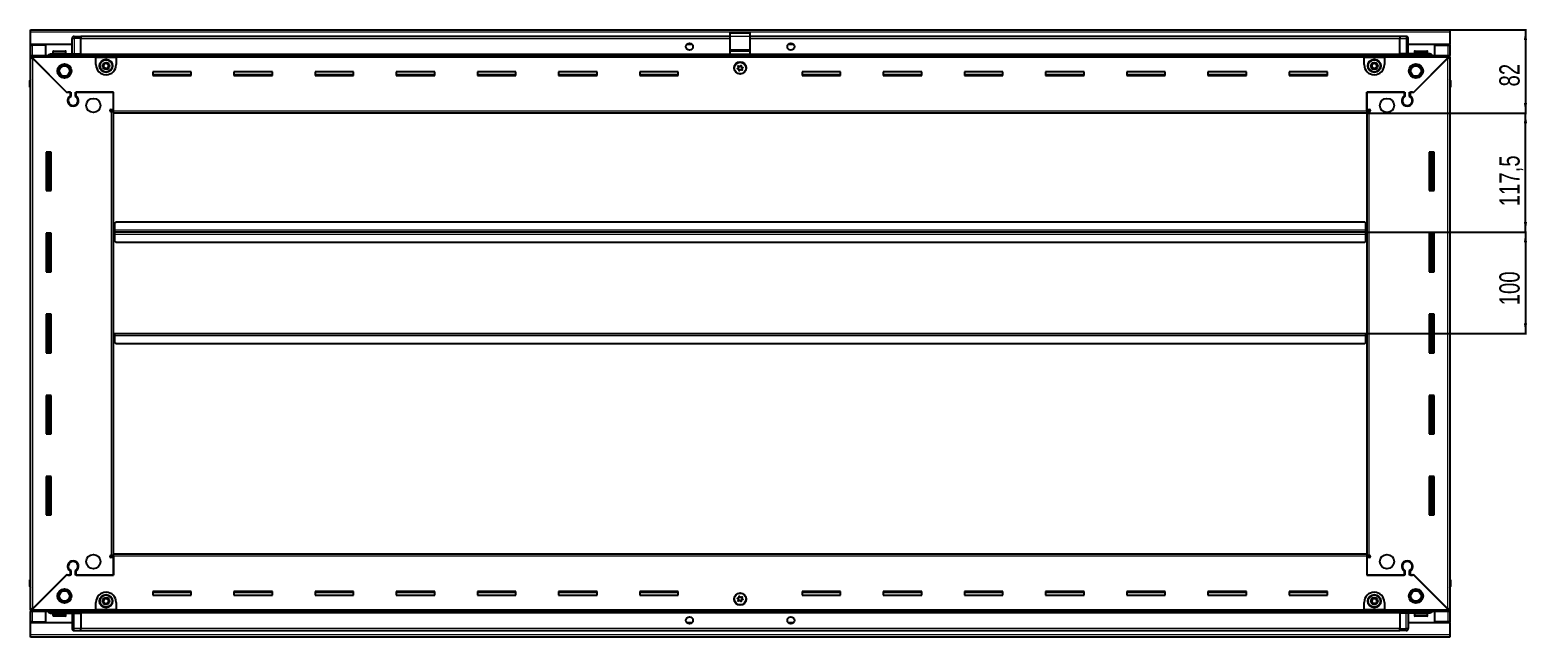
# Model space of a CAD drawing. Header units: millimetres. Extents: x 1256 to 6623, y -1075 to 1916.
# Drawn here: x 5148 to 6623, y 1148 to 1747 of the extents above; entities that cross this region are included whole.
import ezdxf

# ---------------------------------------------------------------- set-up
doc = ezdxf.new("R2010")
doc.units = ezdxf.units.MM
doc.layers.add('FORMAT', color=7, linetype='Continuous')
doc.styles.add('SLDTEXTSTYLE0', font='TXT', dxfattribs={"width": 0.75})
doc.dimstyles.new('SLDDIMSTYLE0', dxfattribs={"dimtxt": 20, "dimasz": 10, "dimexe": 0, "dimexo": 0.0625, "dimgap": 5, "dimtad": 2, "dimdec": 1, "dimrnd": 1e-09, "dimzin": 12, "dimdsep": 46, "dimtxsty": 'SLDTEXTSTYLE0', "dimsah": 1, "dimcen": 0.09, "dimadec": 0, "dimazin": 3, "dimtfac": 1, "dimtofl": 0, "dimtmove": 0, "dimatfit": 3, "dimfxl": 0, "dimfrac": 2, "dimtolj": 1, "dimtzin": 12, "dimarcsym": 0})

# ---------------------------------------------------------------- blocks, each defined once
blk = doc.blocks.new('_D_6')
at = {"layer": 'FORMAT'}
for p, q in [((6547.1, 1746.6), (6622.6, 1746.6)), ((6621.6, 1746.6), (6621.6, 1664.6)), ((6465.1, 1664.6), (6622.6, 1664.6))]:
    blk.add_line(p, q, dxfattribs=at)
for points in [[(6621.6, 1746.6), (6620, 1736.6), (6623.1, 1736.6)], [(6621.6, 1664.6), (6623.1, 1674.6), (6620, 1674.6)]]:
    blk.add_solid(points, dxfattribs=at)
at = {"layer": 'FORMAT', "insert": (6595.8, 1690.8), "char_height": 20, "attachment_point": 1, "rotation": 90, "style": 'SLDTEXTSTYLE0'}
blk.add_mtext('82', dxfattribs=at)
blk = doc.blocks.new('_D_7')
at = {"layer": 'FORMAT'}
for p, q in [((6465.1, 1664.6), (6622.6, 1664.6)), ((6621.6, 1547.1), (6621.6, 1664.6)), ((6464.1, 1547.1), (6622.6, 1547.1))]:
    blk.add_line(p, q, dxfattribs=at)
for points in [[(6621.6, 1664.6), (6620, 1654.6), (6623.1, 1654.6)], [(6621.6, 1547.1), (6623.1, 1557.1), (6620, 1557.1)]]:
    blk.add_solid(points, dxfattribs=at)
at = {"layer": 'FORMAT', "insert": (6595.8, 1572.6), "char_height": 20, "attachment_point": 1, "rotation": 90, "style": 'SLDTEXTSTYLE0'}
blk.add_mtext('117,5', dxfattribs=at)
blk = doc.blocks.new('_D_8')
at = {"layer": 'FORMAT'}
for p, q in [((6464.1, 1547.1), (6622.6, 1547.1)), ((6621.6, 1547.1), (6621.6, 1447.1)), ((6464.1, 1447.1), (6622.6, 1447.1))]:
    blk.add_line(p, q, dxfattribs=at)
for points in [[(6621.6, 1547.1), (6620, 1537.1), (6623.1, 1537.1)], [(6621.6, 1447.1), (6623.1, 1457.1), (6620, 1457.1)]]:
    blk.add_solid(points, dxfattribs=at)
at = {"layer": 'FORMAT', "insert": (6595.8, 1474.9), "char_height": 20, "attachment_point": 1, "rotation": 90, "style": 'SLDTEXTSTYLE0'}
blk.add_mtext('100', dxfattribs=at)

msp = doc.modelspace()

# ---------------------------------------------------------------- linework, layer by layer
at = {"color": 7, "linetype": 'Continuous', "lineweight": 25}
for p, q in [((5148.08, 1744.5), (5148.08, 1746.6)), ((5148.08, 1746.6), (6547.08, 1746.6)), ((5148.08, 1732.1), (5148.08, 1744.5)), ((5837.58, 1743.6), (5857.58, 1743.6)), ((5837.58, 1740.34), (5837.58, 1743.6)), ((5857.58, 1740.34), (5857.58, 1743.6)), ((6547.08, 1746.6), (6547.08, 1744.5)), ((6547.08, 1744.5), (6547.08, 1732.1)), ((5189.08, 1732.1), (5148.08, 1732.1)), ((5148.08, 1731.6), (5148.08, 1732.1)), ((5148.08, 1731.6), (5150.18, 1731.6)), ((5148.08, 1721.35), (5148.08, 1731.6)), ((5149.58, 1731.6), (5149.58, 1732.1)), ((5163.08, 1731.6), (5150.18, 1731.6)), ((5163.08, 1721.35), (5163.08, 1731.6)), ((5189.08, 1723.1), (5189.08, 1738.1)), ((5189.76, 1739.6), (5189.76, 1739.6)), ((5191.08, 1740.1), (5197.58, 1740.1)), ((5191.08, 1740.1), (5197.58, 1740.1)), ((5197.58, 1740.1), (5197.58, 1740.1)), ((5197.58, 1740.1), (5197.58, 1740.1)), ((5197.58, 1740.1), (5197.58, 1738.1)), ((5837.58, 1739.95), (5197.58, 1739.95)), ((5197.58, 1723.1), (5197.58, 1738.1)), ((5800.45, 1732.1), (5794.71, 1732.1)), ((5837.58, 1727.19), (5837.58, 1740.34)), ((5837.58, 1726.1), (5837.58, 1727.19)), ((5857.58, 1727.19), (5857.58, 1740.34)), ((6497.58, 1739.95), (5857.58, 1739.95)), ((5857.58, 1726.1), (5857.58, 1727.19)), ((5900.45, 1732.1), (5894.71, 1732.1)), ((6497.58, 1740.1), (6497.58, 1740.1)), ((6504.08, 1740.1), (6497.58, 1740.1)), ((6504.08, 1740.1), (6497.58, 1740.1)), ((6497.58, 1740.1), (6497.58, 1738.1)), ((6497.58, 1723.1), (6497.58, 1738.1)), ((6506.08, 1738.1), (6506.08, 1738.1)), ((6506.08, 1723.1), (6506.08, 1738.1)), ((6547.08, 1732.1), (6506.08, 1732.1)), ((6532.08, 1721.35), (6532.08, 1731.6)), ((6532.08, 1731.6), (6544.98, 1731.6)), ((6544.98, 1731.6), (6547.08, 1731.6)), ((6545.58, 1731.6), (6545.58, 1732.1)), ((6547.08, 1731.6), (6547.08, 1732.1)), ((6547.08, 1731.6), (6547.08, 1721.35)), ((5148.08, 1719.85), (5148.08, 1721.35)), ((5148.08, 1721.35), (5149.08, 1721.35)), ((5148.08, 1719.35), (5148.08, 1719.85)), ((5148.08, 1719.85), (5149.08, 1719.85)), ((5148.08, 1174.85), (5148.08, 1719.35)), ((5149.58, 1719.35), (5148.08, 1719.35)), ((5149.08, 1721.35), (5212.58, 1721.35)), ((5149.08, 1719.85), (5149.08, 1721.35)), ((5149.68, 1719.25), (5183.58, 1685.35)), ((5184.28, 1684.65), (5150.18, 1718.75)), ((5168.58, 1723.1), (5197.58, 1723.1)), ((5170.08, 1725), (5170.08, 1723.1)), ((5170.88, 1725.8), (5182.28, 1725.8)), ((5183.08, 1723.1), (5183.08, 1725)), ((5197.51, 1721.35), (5197.58, 1723.07)), ((5197.58, 1723.1), (5197.58, 1722.6)), ((5197.58, 1721.95), (6497.58, 1721.95)), ((5212.58, 1719.25), (5212.58, 1721.35)), ((5212.58, 1721.35), (5232.58, 1721.35)), ((5212.58, 1719.85), (5232.58, 1719.85)), ((5212.58, 1712.35), (5212.58, 1719.25)), ((5232.58, 1721.35), (5232.58, 1719.25)), ((5232.58, 1721.35), (6462.58, 1721.35)), ((5232.58, 1719.25), (5232.58, 1712.35)), ((5837.58, 1726.1), (5857.58, 1726.1)), ((5837.58, 1722.6), (5837.58, 1726.1)), ((5837.58, 1722.6), (5857.58, 1722.6)), ((5841.58, 1722.6), (5841.58, 1721.95)), ((5844.08, 1721.95), (5844.08, 1722.6)), ((5851.08, 1721.95), (5851.08, 1722.6)), ((5853.58, 1721.95), (5853.58, 1722.6)), ((5857.58, 1722.6), (5857.58, 1726.1)), ((6462.58, 1719.25), (6462.58, 1721.35)), ((6462.58, 1721.35), (6482.58, 1721.35)), ((6462.58, 1719.85), (6482.58, 1719.85)), ((6462.58, 1712.35), (6462.58, 1719.25)), ((6482.58, 1721.35), (6482.58, 1719.25)), ((6482.58, 1721.35), (6546.08, 1721.35)), ((6482.58, 1719.25), (6482.58, 1712.35)), ((6497.58, 1723.1), (6497.58, 1722.6)), ((6526.58, 1723.1), (6497.58, 1723.1)), ((6497.58, 1723.07), (6497.66, 1721.35)), ((6544.98, 1718.75), (6510.88, 1684.65)), ((6511.58, 1685.35), (6545.48, 1719.25)), ((6512.08, 1725), (6512.08, 1723.1)), ((6512.88, 1725.8), (6524.28, 1725.8)), ((6525.08, 1723.1), (6525.08, 1725)), ((6545.58, 1719.35), (6547.08, 1719.35)), ((6546.08, 1719.85), (6546.08, 1721.35)), ((6546.08, 1721.35), (6547.08, 1721.35)), ((6546.08, 1719.85), (6547.08, 1719.85)), ((6547.08, 1719.85), (6547.08, 1721.35)), ((6547.08, 1719.85), (6547.08, 1719.35)), ((6547.08, 1719.35), (6547.08, 1174.85)), ((5306.58, 1705.1), (5268.58, 1705.1)), ((5268.58, 1705.1), (5268.58, 1701.6)), ((5306.58, 1702.35), (5268.58, 1702.35)), ((5268.58, 1701.6), (5306.58, 1701.6)), ((5306.58, 1701.6), (5306.58, 1705.1)), ((5386.58, 1705.1), (5348.58, 1705.1)), ((5348.58, 1705.1), (5348.58, 1701.6)), ((5386.58, 1702.35), (5348.58, 1702.35)), ((5348.58, 1701.6), (5386.58, 1701.6)), ((5386.58, 1701.6), (5386.58, 1705.1)), ((5466.58, 1705.1), (5428.58, 1705.1)), ((5428.58, 1705.1), (5428.58, 1701.6)), ((5466.58, 1702.35), (5428.58, 1702.35)), ((5428.58, 1701.6), (5466.58, 1701.6)), ((5466.58, 1701.6), (5466.58, 1705.1)), ((5546.58, 1705.1), (5508.58, 1705.1)), ((5508.58, 1705.1), (5508.58, 1701.6)), ((5546.58, 1702.35), (5508.58, 1702.35)), ((5508.58, 1701.6), (5546.58, 1701.6)), ((5546.58, 1701.6), (5546.58, 1705.1)), ((5626.58, 1705.1), (5588.58, 1705.1)), ((5588.58, 1705.1), (5588.58, 1701.6)), ((5626.58, 1702.35), (5588.58, 1702.35)), ((5588.58, 1701.6), (5626.58, 1701.6)), ((5626.58, 1701.6), (5626.58, 1705.1)), ((5706.58, 1705.1), (5668.58, 1705.1)), ((5668.58, 1705.1), (5668.58, 1701.6)), ((5706.58, 1702.35), (5668.58, 1702.35)), ((5668.58, 1701.6), (5706.58, 1701.6)), ((5706.58, 1701.6), (5706.58, 1705.1)), ((5786.58, 1705.1), (5748.58, 1705.1)), ((5748.58, 1705.1), (5748.58, 1701.6)), ((5786.58, 1702.35), (5748.58, 1702.35)), ((5748.58, 1701.6), (5786.58, 1701.6)), ((5786.58, 1701.6), (5786.58, 1705.1)), ((5946.58, 1705.1), (5908.58, 1705.1)), ((5908.58, 1705.1), (5908.58, 1701.6)), ((5946.58, 1702.35), (5908.58, 1702.35)), ((5908.58, 1701.6), (5946.58, 1701.6)), ((5946.58, 1701.6), (5946.58, 1705.1)), ((6026.58, 1705.1), (5988.58, 1705.1)), ((5988.58, 1705.1), (5988.58, 1701.6)), ((6026.58, 1702.35), (5988.58, 1702.35)), ((5988.58, 1701.6), (6026.58, 1701.6)), ((6026.58, 1701.6), (6026.58, 1705.1)), ((6106.58, 1705.1), (6068.58, 1705.1)), ((6068.58, 1705.1), (6068.58, 1701.6)), ((6106.58, 1702.35), (6068.58, 1702.35)), ((6068.58, 1701.6), (6106.58, 1701.6)), ((6106.58, 1701.6), (6106.58, 1705.1)), ((6186.58, 1705.1), (6148.58, 1705.1)), ((6148.58, 1705.1), (6148.58, 1701.6)), ((6186.58, 1702.35), (6148.58, 1702.35)), ((6148.58, 1701.6), (6186.58, 1701.6)), ((6186.58, 1701.6), (6186.58, 1705.1)), ((6266.58, 1705.1), (6228.58, 1705.1)), ((6228.58, 1705.1), (6228.58, 1701.6)), ((6266.58, 1702.35), (6228.58, 1702.35)), ((6228.58, 1701.6), (6266.58, 1701.6)), ((6266.58, 1701.6), (6266.58, 1705.1)), ((6346.58, 1705.1), (6308.58, 1705.1)), ((6308.58, 1705.1), (6308.58, 1701.6)), ((6346.58, 1702.35), (6308.58, 1702.35)), ((6308.58, 1701.6), (6346.58, 1701.6)), ((6346.58, 1701.6), (6346.58, 1705.1)), ((6426.58, 1705.1), (6388.58, 1705.1)), ((6388.58, 1705.1), (6388.58, 1701.6)), ((6426.58, 1702.35), (6388.58, 1702.35)), ((6388.58, 1701.6), (6426.58, 1701.6)), ((6426.58, 1701.6), (6426.58, 1705.1)), ((6547.08, 1697.93), (6547.08, 1697.93)), ((5147.58, 1696.6), (5147.58, 1690.1)), ((5147.58, 1690.1), (5147.58, 1696.6)), ((5147.58, 1690.1), (5147.58, 1690.1)), ((5148.08, 1690.1), (5147.58, 1690.1)), ((5147.73, 1690.1), (5147.73, 1204.1)), ((5183.58, 1685.35), (5187.78, 1685.35)), ((5184.98, 1685.35), (5184.28, 1684.65)), ((5187.08, 1685.35), (5184.98, 1685.35)), ((5187.08, 1685.35), (5187.08, 1681.46)), ((5187.78, 1685.35), (5187.78, 1681.07)), ((5192.38, 1685.35), (5230.08, 1685.35)), ((5192.38, 1681.07), (5192.38, 1685.35)), ((5193.08, 1681.46), (5193.08, 1685.35)), ((5230.08, 1685.35), (5193.08, 1685.35)), ((5230.08, 1666.7), (5230.08, 1685.35)), ((5230.08, 1668.1), (5230.08, 1685.35)), ((6465.08, 1685.35), (6502.78, 1685.35)), ((6465.08, 1666.7), (6465.08, 1685.35)), ((6465.08, 1685.35), (6465.08, 1668.1)), ((6502.08, 1685.35), (6465.08, 1685.35)), ((6502.08, 1685.35), (6502.08, 1681.46)), ((6502.78, 1685.35), (6502.78, 1681.07)), ((6507.38, 1685.35), (6511.58, 1685.35)), ((6507.38, 1681.07), (6507.38, 1685.35)), ((6510.18, 1685.35), (6508.08, 1685.35)), ((6508.08, 1681.46), (6508.08, 1685.35)), ((6510.88, 1684.65), (6510.18, 1685.35)), ((6547.08, 1690.1), (6547.58, 1690.1)), ((6547.43, 1204.1), (6547.43, 1690.1)), ((6547.58, 1696.6), (6547.58, 1690.1)), ((6547.58, 1690.1), (6547.58, 1696.6)), ((6547.58, 1690.1), (6547.58, 1690.1)), ((6547.58, 1690.1), (6547.58, 1690.1)), ((5188.08, 1672.49), (5188.08, 1671.73)), ((5227.23, 1668.1), (5230.08, 1668.1)), ((6465.08, 1668.1), (6467.93, 1668.1)), ((6507.08, 1672.49), (6507.08, 1671.73)), ((5227.98, 1666.1), (5227.23, 1666.1)), ((5227.98, 1666.1), (5230.08, 1666.1)), ((5230.08, 1667.1), (5228.08, 1667.1)), ((5228.08, 1667.1), (5228.08, 1666.1)), ((5230.08, 1664.6), (5230.08, 1666.7)), ((6465.08, 1664.6), (5230.08, 1664.6)), ((5230.08, 1229.6), (5230.08, 1664.6)), ((6467.08, 1667.1), (6465.08, 1667.1)), ((6465.08, 1666.7), (6465.08, 1664.6)), ((6465.08, 1666.1), (6467.18, 1666.1)), ((6465.08, 1664.6), (6465.08, 1229.6)), ((6467.08, 1666.1), (6467.08, 1667.1)), ((6467.93, 1666.1), (6467.18, 1666.1)), ((5168.58, 1626.1), (5163.58, 1626.1)), ((5163.58, 1626.1), (5163.58, 1588.1)), ((5165.73, 1588.1), (5165.73, 1626.1)), ((5167.52, 1588.1), (5167.52, 1626.1)), ((5167.56, 1588.1), (5167.56, 1626.1)), ((5168.58, 1588.1), (5168.58, 1626.1)), ((6526.58, 1626.1), (6526.58, 1588.1)), ((6531.58, 1626.1), (6526.58, 1626.1)), ((6527.6, 1626.1), (6527.6, 1588.1)), ((6527.64, 1626.1), (6527.64, 1588.1)), ((6529.43, 1626.1), (6529.43, 1588.1)), ((6531.58, 1588.1), (6531.58, 1626.1)), ((5163.58, 1588.1), (5168.58, 1588.1)), ((6526.58, 1588.1), (6531.58, 1588.1)), ((5231.08, 1549.95), (5230.83, 1549.95)), ((5230.83, 1549.95), (5230.83, 1547.1)), ((5232.08, 1557.1), (5231.08, 1556.1)), ((5231.08, 1556.1), (5231.08, 1549.2)), ((6463.08, 1557.1), (5232.08, 1557.1)), ((6464.08, 1556.1), (6463.08, 1557.1)), ((6464.08, 1549.2), (6464.08, 1556.1)), ((6464.33, 1549.95), (6464.08, 1549.95)), ((6464.33, 1547.1), (6464.33, 1549.95)), ((5168.58, 1546.1), (5163.58, 1546.1)), ((5163.58, 1546.1), (5163.58, 1508.1)), ((5165.73, 1508.1), (5165.73, 1546.1)), ((5167.52, 1508.1), (5167.52, 1546.1)), ((5167.56, 1508.1), (5167.56, 1546.1)), ((5168.58, 1508.1), (5168.58, 1546.1)), ((5230.83, 1547.1), (5230.08, 1547.1)), ((5230.83, 1547.1), (5230.83, 1544.25)), ((5230.83, 1544.25), (5231.08, 1544.25)), ((5231.08, 1547.1), (5231.08, 1549.2)), ((6464.08, 1547.1), (5231.08, 1547.1)), ((5231.08, 1545), (5231.08, 1547.1)), ((5231.08, 1545), (5231.08, 1538.1)), ((5231.08, 1538.1), (5232.08, 1537.1)), ((5232.08, 1537.1), (6463.08, 1537.1)), ((6463.08, 1537.1), (6464.08, 1538.1)), ((6464.08, 1549.2), (6464.08, 1547.1)), ((6464.08, 1547.1), (6464.08, 1545)), ((6464.08, 1538.1), (6464.08, 1545)), ((6464.08, 1544.25), (6464.33, 1544.25)), ((6465.08, 1547.1), (6464.33, 1547.1)), ((6464.33, 1544.25), (6464.33, 1547.1)), ((6526.58, 1546.1), (6526.58, 1508.1)), ((6531.58, 1546.1), (6526.58, 1546.1)), ((6527.6, 1546.1), (6527.6, 1508.1)), ((6527.64, 1546.1), (6527.64, 1508.1)), ((6529.43, 1546.1), (6529.43, 1508.1)), ((6531.58, 1508.1), (6531.58, 1546.1)), ((5163.58, 1508.1), (5168.58, 1508.1)), ((6526.58, 1508.1), (6531.58, 1508.1)), ((5168.58, 1466.1), (5163.58, 1466.1)), ((5163.58, 1466.1), (5163.58, 1428.1)), ((5165.73, 1428.1), (5165.73, 1466.1)), ((5167.52, 1428.1), (5167.52, 1466.1)), ((5167.56, 1428.1), (5167.56, 1466.1)), ((5168.58, 1428.1), (5168.58, 1466.1)), ((6526.58, 1466.1), (6526.58, 1428.1)), ((6531.58, 1466.1), (6526.58, 1466.1)), ((6527.6, 1466.1), (6527.6, 1428.1)), ((6527.64, 1466.1), (6527.64, 1428.1)), ((6529.43, 1466.1), (6529.43, 1428.1)), ((6531.58, 1428.1), (6531.58, 1466.1)), ((5230.08, 1447.1), (5230.83, 1447.1)), ((5230.83, 1447.1), (5230.83, 1444.25)), ((5231.08, 1445), (5231.08, 1447.1)), ((5231.08, 1447.1), (6464.08, 1447.1)), ((6464.08, 1447.1), (6464.08, 1445)), ((6464.33, 1444.25), (6464.33, 1447.1)), ((6464.33, 1447.1), (6465.08, 1447.1)), ((5230.83, 1444.25), (5231.08, 1444.25)), ((5231.08, 1445), (5231.08, 1438.1)), ((5231.08, 1438.1), (5232.08, 1437.1)), ((5232.08, 1437.1), (6463.08, 1437.1)), ((6463.08, 1437.1), (6464.08, 1438.1)), ((6464.08, 1438.1), (6464.08, 1445)), ((6464.08, 1444.25), (6464.33, 1444.25)), ((5163.58, 1428.1), (5168.58, 1428.1)), ((6526.58, 1428.1), (6531.58, 1428.1)), ((5168.58, 1386.1), (5163.58, 1386.1)), ((5163.58, 1386.1), (5163.58, 1348.1)), ((5165.73, 1348.1), (5165.73, 1386.1)), ((5167.52, 1348.1), (5167.52, 1386.1)), ((5167.56, 1348.1), (5167.56, 1386.1)), ((5168.58, 1348.1), (5168.58, 1386.1)), ((6526.58, 1386.1), (6526.58, 1348.1)), ((6531.58, 1386.1), (6526.58, 1386.1)), ((6527.6, 1386.1), (6527.6, 1348.1)), ((6527.64, 1386.1), (6527.64, 1348.1)), ((6529.43, 1386.1), (6529.43, 1348.1)), ((6531.58, 1348.1), (6531.58, 1386.1)), ((5163.58, 1348.1), (5168.58, 1348.1)), ((6526.58, 1348.1), (6531.58, 1348.1)), ((5168.58, 1306.1), (5163.58, 1306.1)), ((5163.58, 1306.1), (5163.58, 1268.1)), ((5165.73, 1268.1), (5165.73, 1306.1)), ((5167.52, 1268.1), (5167.52, 1306.1)), ((5167.56, 1268.1), (5167.56, 1306.1)), ((5168.58, 1268.1), (5168.58, 1306.1)), ((6526.58, 1306.1), (6526.58, 1268.1)), ((6531.58, 1306.1), (6526.58, 1306.1)), ((6527.6, 1306.1), (6527.6, 1268.1)), ((6527.64, 1306.1), (6527.64, 1268.1)), ((6529.43, 1306.1), (6529.43, 1268.1)), ((6531.58, 1268.1), (6531.58, 1306.1)), ((5163.58, 1268.1), (5168.58, 1268.1)), ((6526.58, 1268.1), (6531.58, 1268.1)), ((5227.23, 1228.1), (5227.98, 1228.1)), ((5230.08, 1226.1), (5227.23, 1226.1)), ((5230.08, 1228.1), (5227.98, 1228.1)), ((5228.08, 1228.1), (5228.08, 1227.1)), ((5228.08, 1227.1), (5230.08, 1227.1)), ((5230.08, 1229.6), (6465.08, 1229.6)), ((5230.08, 1227.5), (5230.08, 1229.6)), ((5230.08, 1227.5), (5230.08, 1208.85)), ((5230.08, 1208.85), (5230.08, 1226.1)), ((6465.08, 1229.6), (6465.08, 1227.5)), ((6467.18, 1228.1), (6465.08, 1228.1)), ((6465.08, 1227.5), (6465.08, 1208.85)), ((6465.08, 1227.1), (6467.08, 1227.1)), ((6465.08, 1226.1), (6465.08, 1208.85)), ((6467.93, 1226.1), (6465.08, 1226.1)), ((6467.08, 1227.1), (6467.08, 1228.1)), ((6467.18, 1228.1), (6467.93, 1228.1)), ((5187.08, 1212.74), (5187.08, 1208.85)), ((5187.78, 1213.14), (5187.78, 1208.85)), ((5188.08, 1222.48), (5188.08, 1221.72)), ((5192.38, 1208.85), (5192.38, 1213.14)), ((5193.08, 1208.85), (5193.08, 1212.74)), ((6502.08, 1212.74), (6502.08, 1208.85)), ((6502.78, 1213.14), (6502.78, 1208.85)), ((6507.08, 1222.48), (6507.08, 1221.72)), ((6507.38, 1208.85), (6507.38, 1213.14)), ((6508.08, 1208.85), (6508.08, 1212.74)), ((5147.58, 1204.1), (5147.58, 1204.1)), ((5147.58, 1197.6), (5147.58, 1204.1)), ((5147.58, 1204.1), (5147.58, 1204.1)), ((5147.58, 1204.1), (5147.58, 1197.6)), ((5148.08, 1204.1), (5147.58, 1204.1)), ((5148.08, 1196.28), (5148.08, 1196.28)), ((5183.58, 1208.85), (5149.68, 1174.95)), ((5150.18, 1175.45), (5184.28, 1209.55)), ((5187.78, 1208.85), (5183.58, 1208.85)), ((5184.28, 1209.55), (5184.98, 1208.85)), ((5184.98, 1208.85), (5187.08, 1208.85)), ((5230.08, 1208.85), (5192.38, 1208.85)), ((5193.08, 1208.85), (5230.08, 1208.85)), ((6502.78, 1208.85), (6465.08, 1208.85)), ((6465.08, 1208.85), (6502.08, 1208.85)), ((6511.58, 1208.85), (6507.38, 1208.85)), ((6508.08, 1208.85), (6510.18, 1208.85)), ((6510.18, 1208.85), (6510.88, 1209.55)), ((6510.88, 1209.55), (6544.98, 1175.45)), ((6545.48, 1174.95), (6511.58, 1208.85)), ((6547.08, 1204.1), (6547.58, 1204.1)), ((6547.58, 1204.1), (6547.58, 1204.1)), ((6547.58, 1197.6), (6547.58, 1204.1)), ((6547.58, 1204.1), (6547.58, 1197.6)), ((5212.58, 1174.95), (5212.58, 1181.85)), ((5232.58, 1181.85), (5232.58, 1174.95)), ((5306.58, 1192.6), (5268.58, 1192.6)), ((5268.58, 1192.6), (5268.58, 1189.1)), ((5268.58, 1191.85), (5306.58, 1191.85)), ((5268.58, 1189.1), (5306.58, 1189.1)), ((5306.58, 1189.1), (5306.58, 1192.6)), ((5386.58, 1192.6), (5348.58, 1192.6)), ((5348.58, 1192.6), (5348.58, 1189.1)), ((5348.58, 1191.85), (5386.58, 1191.85)), ((5348.58, 1189.1), (5386.58, 1189.1)), ((5386.58, 1189.1), (5386.58, 1192.6)), ((5466.58, 1192.6), (5428.58, 1192.6)), ((5428.58, 1192.6), (5428.58, 1189.1)), ((5428.58, 1191.85), (5466.58, 1191.85)), ((5428.58, 1189.1), (5466.58, 1189.1)), ((5466.58, 1189.1), (5466.58, 1192.6)), ((5546.58, 1192.6), (5508.58, 1192.6)), ((5508.58, 1192.6), (5508.58, 1189.1)), ((5508.58, 1191.85), (5546.58, 1191.85)), ((5508.58, 1189.1), (5546.58, 1189.1)), ((5546.58, 1189.1), (5546.58, 1192.6)), ((5626.58, 1192.6), (5588.58, 1192.6)), ((5588.58, 1192.6), (5588.58, 1189.1)), ((5588.58, 1191.85), (5626.58, 1191.85)), ((5588.58, 1189.1), (5626.58, 1189.1)), ((5626.58, 1189.1), (5626.58, 1192.6)), ((5706.58, 1192.6), (5668.58, 1192.6)), ((5668.58, 1192.6), (5668.58, 1189.1)), ((5668.58, 1191.85), (5706.58, 1191.85)), ((5668.58, 1189.1), (5706.58, 1189.1)), ((5706.58, 1189.1), (5706.58, 1192.6)), ((5786.58, 1192.6), (5748.58, 1192.6)), ((5748.58, 1192.6), (5748.58, 1189.1)), ((5748.58, 1191.85), (5786.58, 1191.85)), ((5748.58, 1189.1), (5786.58, 1189.1)), ((5786.58, 1189.1), (5786.58, 1192.6)), ((5946.58, 1192.6), (5908.58, 1192.6)), ((5908.58, 1192.6), (5908.58, 1189.1)), ((5908.58, 1191.85), (5946.58, 1191.85)), ((5908.58, 1189.1), (5946.58, 1189.1)), ((5946.58, 1189.1), (5946.58, 1192.6)), ((6026.58, 1192.6), (5988.58, 1192.6)), ((5988.58, 1192.6), (5988.58, 1189.1)), ((5988.58, 1191.85), (6026.58, 1191.85)), ((5988.58, 1189.1), (6026.58, 1189.1)), ((6026.58, 1189.1), (6026.58, 1192.6)), ((6106.58, 1192.6), (6068.58, 1192.6)), ((6068.58, 1192.6), (6068.58, 1189.1)), ((6068.58, 1191.85), (6106.58, 1191.85)), ((6068.58, 1189.1), (6106.58, 1189.1)), ((6106.58, 1189.1), (6106.58, 1192.6)), ((6186.58, 1192.6), (6148.58, 1192.6)), ((6148.58, 1192.6), (6148.58, 1189.1)), ((6148.58, 1191.85), (6186.58, 1191.85)), ((6148.58, 1189.1), (6186.58, 1189.1)), ((6186.58, 1189.1), (6186.58, 1192.6)), ((6266.58, 1192.6), (6228.58, 1192.6)), ((6228.58, 1192.6), (6228.58, 1189.1)), ((6228.58, 1191.85), (6266.58, 1191.85)), ((6228.58, 1189.1), (6266.58, 1189.1)), ((6266.58, 1189.1), (6266.58, 1192.6)), ((6346.58, 1192.6), (6308.58, 1192.6)), ((6308.58, 1192.6), (6308.58, 1189.1)), ((6308.58, 1191.85), (6346.58, 1191.85)), ((6308.58, 1189.1), (6346.58, 1189.1)), ((6346.58, 1189.1), (6346.58, 1192.6)), ((6426.58, 1192.6), (6388.58, 1192.6)), ((6388.58, 1192.6), (6388.58, 1189.1)), ((6388.58, 1191.85), (6426.58, 1191.85)), ((6388.58, 1189.1), (6426.58, 1189.1)), ((6426.58, 1189.1), (6426.58, 1192.6)), ((6462.58, 1174.95), (6462.58, 1181.85)), ((6482.58, 1181.85), (6482.58, 1174.95)), ((5148.08, 1174.35), (5148.08, 1174.85)), ((5149.58, 1174.85), (5148.08, 1174.85)), ((5148.08, 1174.35), (5148.08, 1172.85)), ((5149.08, 1174.35), (5148.08, 1174.35)), ((5148.08, 1162.6), (5148.08, 1172.85)), ((5149.08, 1172.85), (5148.08, 1172.85)), ((5149.08, 1174.35), (5149.08, 1172.85)), ((5212.58, 1172.85), (5149.08, 1172.85)), ((5163.08, 1162.6), (5163.08, 1172.85)), ((5168.58, 1171.1), (5197.58, 1171.1)), ((5170.08, 1171.1), (5170.08, 1169.2)), ((5174.66, 1168.4), (5170.88, 1168.4)), ((5182.28, 1168.4), (5174.66, 1168.4)), ((5183.08, 1169.2), (5183.08, 1171.1)), ((5189.08, 1171.1), (5189.08, 1156.1)), ((5197.58, 1171.14), (5197.51, 1172.85)), ((6497.58, 1172.25), (5197.58, 1172.25)), ((5197.58, 1171.1), (5197.58, 1171.6)), ((5197.58, 1171.1), (5197.58, 1156.1)), ((5212.58, 1172.85), (5212.58, 1174.95)), ((5232.58, 1174.35), (5212.58, 1174.35)), ((5232.58, 1172.85), (5212.58, 1172.85)), ((5232.58, 1174.95), (5232.58, 1172.85)), ((6462.58, 1172.85), (5232.58, 1172.85)), ((6462.58, 1172.85), (6462.58, 1174.95)), ((6482.58, 1174.35), (6462.58, 1174.35)), ((6482.58, 1172.85), (6462.58, 1172.85)), ((6482.58, 1174.95), (6482.58, 1172.85)), ((6546.08, 1172.85), (6482.58, 1172.85)), ((6497.66, 1172.85), (6497.58, 1171.14)), ((6497.58, 1171.1), (6497.58, 1171.6)), ((6526.58, 1171.1), (6497.58, 1171.1)), ((6497.58, 1171.1), (6497.58, 1156.1)), ((6506.08, 1171.1), (6506.08, 1156.1)), ((6512.08, 1171.1), (6512.08, 1169.2)), ((6519.87, 1168.4), (6512.88, 1168.4)), ((6524.28, 1168.4), (6519.87, 1168.4)), ((6525.08, 1169.2), (6525.08, 1171.1)), ((6532.08, 1162.6), (6532.08, 1172.85)), ((6545.58, 1174.85), (6547.08, 1174.85)), ((6546.08, 1174.35), (6546.08, 1172.85)), ((6547.08, 1174.35), (6546.08, 1174.35)), ((6547.08, 1172.85), (6546.08, 1172.85)), ((6547.08, 1174.85), (6547.08, 1174.35)), ((6547.08, 1174.35), (6547.08, 1172.85)), ((6547.08, 1172.85), (6547.08, 1162.6)), ((5150.18, 1162.6), (5148.08, 1162.6)), ((5148.08, 1162.1), (5148.08, 1162.6)), ((5148.08, 1149.7), (5148.08, 1162.1)), ((5148.08, 1162.1), (5189.08, 1162.1)), ((5149.58, 1162.1), (5149.58, 1162.6)), ((5150.18, 1162.6), (5163.08, 1162.6)), ((5189.08, 1156.1), (5189.08, 1156.1)), ((5191.08, 1154.1), (5197.58, 1154.1)), ((5191.08, 1154.1), (5197.58, 1154.1)), ((5197.58, 1154.1), (5197.58, 1156.1)), ((5197.58, 1154.25), (6497.58, 1154.25)), ((5197.58, 1154.1), (5197.58, 1154.1)), ((5794.71, 1162.1), (5800.45, 1162.1)), ((5894.71, 1162.1), (5900.45, 1162.1)), ((6497.58, 1154.1), (6497.58, 1156.1)), ((6504.08, 1154.1), (6497.58, 1154.1)), ((6497.58, 1154.1), (6497.58, 1154.1)), ((6497.58, 1154.1), (6497.58, 1154.1)), ((6504.08, 1154.1), (6497.58, 1154.1)), ((6505.4, 1154.6), (6505.4, 1154.6)), ((6506.08, 1162.1), (6547.08, 1162.1)), ((6544.98, 1162.6), (6532.08, 1162.6)), ((6547.08, 1162.6), (6544.98, 1162.6)), ((6545.58, 1162.1), (6545.58, 1162.6)), ((6547.08, 1162.1), (6547.08, 1162.6)), ((6547.08, 1162.1), (6547.08, 1149.7)), ((5148.08, 1147.6), (5148.08, 1149.7)), ((6547.08, 1147.6), (5148.08, 1147.6)), ((6547.08, 1149.7), (6547.08, 1147.6))]:
    msp.add_line(p, q, dxfattribs=at)
at = {"color": 8, "linetype": 'Continuous', "lineweight": 18}
for p, q in [((6547.08, 1744.5), (5148.08, 1744.5)), ((5150.18, 1731.6), (5150.18, 1732.1)), ((5150.18, 1721.35), (5150.18, 1731.6)), ((5189.08, 1738.1), (5191.08, 1738.1)), ((5191.08, 1740.1), (5191.08, 1738.1)), ((5191.08, 1738.1), (5191.08, 1723.1)), ((5197.58, 1738.1), (5191.08, 1738.1)), ((5837.58, 1737.95), (5197.58, 1737.95)), ((5837.58, 1740.34), (5857.58, 1740.34)), ((5837.58, 1727.19), (5857.58, 1727.19)), ((6497.58, 1737.95), (5857.58, 1737.95)), ((6497.58, 1738.1), (6504.08, 1738.1)), ((6504.08, 1740.1), (6504.08, 1738.1)), ((6506.08, 1738.1), (6504.08, 1738.1)), ((6504.08, 1738.1), (6504.08, 1723.1)), ((6544.98, 1732.1), (6544.98, 1731.6)), ((6544.98, 1731.6), (6544.98, 1721.35)), ((5212.58, 1719.25), (5149.68, 1719.25)), ((5150.18, 1718.75), (5150.18, 1175.45)), ((5170.08, 1725), (5183.08, 1725)), ((5837.58, 1722.6), (5197.58, 1722.6)), ((6497.58, 1721.37), (5197.58, 1721.37)), ((5212.58, 1719.25), (5232.58, 1719.25)), ((6462.58, 1719.25), (5232.58, 1719.25)), ((5843.58, 1721.95), (5843.58, 1722.6)), ((5851.58, 1721.95), (5851.58, 1722.6)), ((6497.58, 1722.6), (5857.58, 1722.6)), ((6462.58, 1719.25), (6482.58, 1719.25)), ((6545.48, 1719.25), (6482.58, 1719.25)), ((6512.08, 1725), (6525.08, 1725)), ((6544.98, 1175.45), (6544.98, 1718.75)), ((5148.08, 1696.6), (5147.58, 1696.6)), ((6547.08, 1696.6), (6547.58, 1696.6)), ((5227.98, 1228.1), (5227.98, 1666.1)), ((5230.08, 1666.7), (6465.08, 1666.7)), ((6467.18, 1666.1), (6467.18, 1228.1)), ((5165.08, 1626.1), (5165.08, 1588.1)), ((5166.32, 1626.1), (5166.32, 1588.1)), ((6528.85, 1588.1), (6528.85, 1626.1)), ((6530.08, 1588.1), (6530.08, 1626.1)), ((5165.08, 1546.1), (5165.08, 1508.1)), ((5166.32, 1546.1), (5166.32, 1508.1)), ((6464.08, 1549.2), (5231.08, 1549.2)), ((5231.08, 1545), (6464.08, 1545)), ((6528.85, 1508.1), (6528.85, 1546.1)), ((6530.08, 1508.1), (6530.08, 1546.1)), ((5165.08, 1466.1), (5165.08, 1428.1)), ((5166.32, 1466.1), (5166.32, 1428.1)), ((6528.85, 1428.1), (6528.85, 1466.1)), ((6530.08, 1428.1), (6530.08, 1466.1)), ((5231.08, 1445), (6464.08, 1445)), ((5165.08, 1386.1), (5165.08, 1348.1)), ((5166.32, 1386.1), (5166.32, 1348.1)), ((6528.85, 1348.1), (6528.85, 1386.1)), ((6530.08, 1348.1), (6530.08, 1386.1)), ((5165.08, 1306.1), (5165.08, 1268.1)), ((5166.32, 1306.1), (5166.32, 1268.1)), ((6528.85, 1268.1), (6528.85, 1306.1)), ((6530.08, 1268.1), (6530.08, 1306.1)), ((6465.08, 1227.5), (5230.08, 1227.5)), ((5148.08, 1197.6), (5147.58, 1197.6)), ((6547.08, 1197.6), (6547.58, 1197.6)), ((5149.68, 1174.95), (5212.58, 1174.95)), ((5150.18, 1162.6), (5150.18, 1172.85)), ((5174.39, 1169.2), (5170.08, 1169.2)), ((5183.08, 1169.2), (5174.39, 1169.2)), ((5191.08, 1156.1), (5191.08, 1171.1)), ((5197.58, 1172.84), (6497.58, 1172.84)), ((5197.58, 1171.6), (6497.58, 1171.6)), ((5232.58, 1174.95), (5212.58, 1174.95)), ((5232.58, 1174.95), (6462.58, 1174.95)), ((6482.58, 1174.95), (6462.58, 1174.95)), ((6482.58, 1174.95), (6545.48, 1174.95)), ((6504.08, 1156.1), (6504.08, 1171.1)), ((6520.06, 1169.2), (6512.08, 1169.2)), ((6525.08, 1169.2), (6520.06, 1169.2)), ((6544.98, 1172.85), (6544.98, 1162.6)), ((5150.18, 1162.1), (5150.18, 1162.6)), ((5189.08, 1156.1), (5191.08, 1156.1)), ((5191.08, 1154.1), (5191.08, 1156.1)), ((5197.58, 1156.1), (5191.08, 1156.1)), ((5197.58, 1156.25), (6497.58, 1156.25)), ((6497.58, 1156.1), (6504.08, 1156.1)), ((6506.08, 1156.1), (6504.08, 1156.1)), ((6504.08, 1154.1), (6504.08, 1156.1)), ((6544.98, 1162.6), (6544.98, 1162.1)), ((6547.08, 1149.7), (5148.08, 1149.7))]:
    msp.add_line(p, q, dxfattribs=at)
at = {"color": 7, "linetype": 'Continuous', "lineweight": 25}
for centre, radius in [((5797.58, 1730.1), 3.5), ((5897.58, 1730.1), 3.5), ((5181.58, 1706.1), 7), ((5181.58, 1706.1), 6.02), ((5222.58, 1711.1), 6.5), ((5222.58, 1711.1), 3.46), ((5847.58, 1709.1), 6), ((5847.58, 1708.95), 5.79), ((6472.58, 1711.1), 6.5), ((6472.58, 1711.1), 3.46), ((6513.58, 1706.1), 7), ((6513.58, 1706.1), 6.02), ((5181.58, 1706.1), 5.1), ((5847.58, 1708.95), 1.85), ((6513.58, 1706.1), 5.1), ((5210.08, 1672.1), 7), ((6485.08, 1672.1), 7), ((5210.08, 1222.1), 7), ((6485.08, 1222.1), 7), ((5181.58, 1188.1), 7), ((5181.58, 1188.1), 6.02), ((5181.58, 1188.1), 5.1), ((5222.58, 1183.1), 6.5), ((5222.58, 1183.1), 3.46), ((5847.58, 1185.1), 6), ((5847.58, 1185.25), 5.79), ((5847.58, 1185.25), 1.85), ((6472.58, 1183.1), 6.5), ((6472.58, 1183.1), 3.46), ((6513.58, 1188.1), 7), ((6513.58, 1188.1), 6.03), ((6513.58, 1188.1), 5.1), ((5797.58, 1164.1), 3.5), ((5897.58, 1164.1), 3.5)]:
    msp.add_circle(centre, radius, dxfattribs=at)
at = {"color": 8, "linetype": 'Continuous', "lineweight": 18}
for centre in [(5222.58, 1711.1), (6472.58, 1711.1), (5222.58, 1183.1), (6472.58, 1183.1)]:
    msp.add_circle(centre, 5.7, dxfattribs=at)
at = {"color": 7, "linetype": 'Continuous', "lineweight": 25}
for centre, radius, start, end in [((5191.08, 1738.1), 2, 90, 180), ((5191.08, 1738.1), 2, 90, 131.40962), ((6504.08, 1738.1), 2, 0, 90), ((5170.88, 1725), 0.8, 90, 180), ((5182.28, 1725), 0.8, 0, 90), ((5188.88, 1723.3), 0.2, 270, 0), ((5222.58, 1712.35), 10, 180, 270), ((5222.58, 1711.1), 2.5, 134.01559, 194.01559), ((5222.58, 1711.1), 2.5, 74.01559, 134.01559), ((5222.58, 1712.35), 10, 270, 0), ((5222.58, 1711.1), 2.5, 14.01559, 74.01559), ((5222.58, 1711.1), 2.5, 314.01559, 14.01559), ((6472.58, 1712.35), 10, 180, 270), ((6472.58, 1711.1), 2.5, 160.11158, 220.11158), ((6472.58, 1711.1), 2.5, 100.11158, 160.11158), ((6472.58, 1711.1), 2.5, 40.11158, 100.11158), ((6472.58, 1712.35), 10, 270, 0), ((6472.58, 1711.1), 2.5, 340.11158, 40.11158), ((6506.28, 1723.3), 0.2, 180, 270), ((6512.88, 1725), 0.8, 90, 180), ((6524.28, 1725), 0.8, 0, 90), ((5149.58, 1696.6), 2, 138.59038, 180), ((5222.58, 1711.1), 2.5, 194.01559, 254.01559), ((5222.58, 1711.1), 2.5, 254.01559, 314.01559), ((6472.58, 1711.1), 2.5, 220.11158, 280.11158), ((6472.58, 1711.1), 2.5, 280.11158, 340.11158), ((6545.58, 1696.6), 2, 360, 41.40962), ((6545.58, 1696.6), 2, 0, 41.39416), ((5190.08, 1676.85), 5.5, 123.05573, 56.94427), ((5190.08, 1676.85), 4.8, 118.63099, 61.36901), ((5227.23, 1667.1), 1, 90, 270), ((6467.93, 1667.1), 1, 270, 90), ((6505.08, 1676.85), 5.5, 123.05573, 56.94427), ((6505.08, 1676.85), 4.8, 118.63099, 61.36901), ((5227.23, 1227.1), 1, 90, 270), ((6467.93, 1227.1), 1, 270, 90), ((5190.08, 1217.35), 5.5, 303.05573, 236.94427), ((5190.08, 1217.35), 4.8, 298.63099, 241.36901), ((6505.08, 1217.35), 5.5, 303.05573, 236.94427), ((6505.08, 1217.35), 4.8, 298.63099, 241.36901), ((5149.58, 1197.6), 2, 180, 221.39416), ((6545.58, 1197.6), 2, 318.59038, 0), ((5222.58, 1181.85), 10, 90, 180), ((5222.58, 1183.1), 2.5, 127.47401, 187.47401), ((5222.58, 1183.1), 2.5, 187.47401, 247.47401), ((5222.58, 1183.1), 2.5, 67.47401, 127.47401), ((5222.58, 1183.1), 2.5, 247.47401, 307.47401), ((5222.58, 1181.85), 10, 0, 90), ((5222.58, 1183.1), 2.5, 7.47401, 67.47401), ((5222.58, 1183.1), 2.5, 307.47401, 7.47401), ((6472.58, 1181.85), 10, 90, 180), ((6472.58, 1183.1), 2.5, 147.04236, 207.04236), ((6472.58, 1183.1), 2.5, 207.04236, 267.04236), ((6472.58, 1183.1), 2.5, 87.04236, 147.04236), ((6472.58, 1183.1), 2.5, 267.04236, 327.04236), ((6472.58, 1181.85), 10, 0, 90), ((6472.58, 1183.1), 2.5, 27.04236, 87.04236), ((6472.58, 1183.1), 2.5, 327.04236, 27.04236), ((5170.88, 1169.2), 0.8, 180, 270), ((5182.28, 1169.2), 0.8, 270, 360), ((5188.88, 1170.9), 0.2, 0, 90), ((6506.28, 1170.9), 0.2, 90, 180), ((6512.88, 1169.2), 0.8, 180, 270), ((6524.28, 1169.2), 0.8, 270, 0), ((5191.08, 1156.1), 2, 180, 270), ((5191.08, 1156.1), 2, 180, 270), ((6504.08, 1156.1), 2, 270, 0), ((6504.08, 1156.1), 2, 270, 288.58003), ((6504.08, 1156.1), 2, 303.94202, 311.40962)]:
    msp.add_arc(centre, radius, start, end, dxfattribs=at)
for points, knots in [([(5148.08, 1719.35), (5148.11, 1719.31), (5148.16, 1719.22), (5148.55, 1719.09), (5149.11, 1718.95), (5149.69, 1718.84), (5150.06, 1718.78), (5150.18, 1718.75)], [0, 0, 0, 0, 0.2302553, 0.4485219, 0.6667858, 0.8850496, 1, 1, 1, 1]), ([(5149.68, 1719.25), (5149.64, 1719.51), (5149.55, 1720), (5149.41, 1720.64), (5149.28, 1721.11), (5149.17, 1721.33), (5149.1, 1721.35), (5149.08, 1721.35)], [0, 0, 0, 0, 0.2302553, 0.4485219, 0.6667858, 0.8850496, 1, 1, 1, 1]), ([(5165.37, 1721.35), (5165.49, 1721.55), (5165.87, 1722.2), (5167.03, 1722.91), (5168.06, 1723.04), (5168.58, 1723.1)], [0, 0, 0, 0, 0.18224985, 0.59112493, 1, 1, 1, 1]), ([(5197.58, 1723.1), (5197.58, 1723.07), (5197.58, 1722.99), (5197.58, 1722.37), (5197.58, 1721.81), (5197.58, 1721.44), (5197.58, 1721.43)], [0, 0, 0, 0, 0.3302672, 0.6605344, 0.9908016, 1, 1, 1, 1]), ([(5219.81, 1711.9), (5220.18, 1712.26), (5220.87, 1712.93), (5221.56, 1713.59), (5221.88, 1713.91)], [0, 0, 0, 0, 0.53468586, 1, 1, 1, 1]), ([(5220.51, 1709.1), (5220.42, 1709.43), (5220.22, 1710.23), (5219.98, 1711.2), (5219.84, 1711.78), (5219.81, 1711.9)], [0, 0, 0, 0, 0.3629006, 0.8668753, 1, 1, 1, 1]), ([(5221.88, 1713.91), (5222.38, 1713.76), (5223.31, 1713.5), (5224.23, 1713.23), (5224.66, 1713.11)], [0, 0, 0, 0, 0.5346859, 1, 1, 1, 1]), ([(5224.66, 1713.11), (5224.69, 1712.99), (5224.83, 1712.41), (5225.07, 1711.44), (5225.27, 1710.64), (5225.36, 1710.31)], [0, 0, 0, 0, 0.1331247, 0.6370994, 1, 1, 1, 1]), ([(5845.7, 1711.03), (5845.69, 1711.02), (5845.67, 1710.99), (5845.66, 1710.94), (5845.67, 1710.79), (5845.77, 1710.42), (5845.91, 1709.89), (5845.74, 1709.28), (5845.38, 1708.91), (5845.08, 1708.66), (5844.91, 1708.5), (5844.85, 1708.42), (5844.84, 1708.38), (5844.85, 1708.35), (5844.86, 1708.32), (5844.92, 1708.27), (5845.17, 1708.18), (5845.63, 1708.07), (5846.27, 1707.76), (5846.52, 1707.09), (5846.58, 1706.62), (5846.65, 1706.36), (5846.7, 1706.31), (5846.72, 1706.29), (5846.75, 1706.28), (5846.79, 1706.29), (5846.83, 1706.3), (5846.9, 1706.35), (5847.06, 1706.5), (5847.33, 1706.77), (5847.74, 1707.09), (5848.36, 1707.2), (5848.87, 1707.01), (5849.24, 1706.88), (5849.38, 1706.86), (5849.44, 1706.87), (5849.47, 1706.88), (5849.49, 1706.92), (5849.5, 1706.97), (5849.49, 1707.12), (5849.39, 1707.49), (5849.25, 1708.01), (5849.42, 1708.62), (5849.78, 1709), (5850.08, 1709.25), (5850.26, 1709.41), (5850.31, 1709.49), (5850.32, 1709.53), (5850.32, 1709.56), (5850.3, 1709.59), (5850.25, 1709.63), (5850, 1709.73), (5849.53, 1709.84), (5848.89, 1710.15), (5848.64, 1710.81), (5848.58, 1711.29), (5848.51, 1711.54), (5848.47, 1711.6), (5848.44, 1711.62), (5848.41, 1711.63), (5848.38, 1711.62), (5848.34, 1711.6), (5848.27, 1711.56), (5848.1, 1711.41), (5847.83, 1711.14), (5847.43, 1710.82), (5846.8, 1710.71), (5846.29, 1710.89), (5845.93, 1711.03), (5845.78, 1711.05), (5845.72, 1711.04), (5845.7, 1711.03), (5845.7, 1711.03)], [0, 0, 0, 0, 0.0020087, 0.00442, 0.0093647, 0.0255282, 0.0677053, 0.0957862, 0.1246456, 0.1503415, 0.1605194, 0.1633943, 0.1656965, 0.1672448, 0.1688741, 0.1707699, 0.1786058, 0.2119941, 0.2499945, 0.2879948, 0.3213831, 0.329219, 0.3311148, 0.3327441, 0.3342924, 0.3362166, 0.3385353, 0.3413178, 0.349662, 0.3753578, 0.4042173, 0.4322982, 0.4744753, 0.4906388, 0.4966691, 0.49844, 0.5, 0.5020087, 0.50442, 0.5093647, 0.5255282, 0.5677053, 0.5957862, 0.6246456, 0.6503415, 0.6605194, 0.6633943, 0.6656965, 0.6672448, 0.6688741, 0.6707699, 0.6786058, 0.7119941, 0.7499945, 0.7879948, 0.8213831, 0.829219, 0.8311148, 0.8327441, 0.8342924, 0.8362166, 0.8385353, 0.8413178, 0.849662, 0.8753578, 0.9042173, 0.9322982, 0.9744753, 0.9906388, 0.9966691, 0.99844, 1, 1, 1, 1]), ([(6469.74, 1710.6), (6469.78, 1710.72), (6469.99, 1711.28), (6470.32, 1712.21), (6470.6, 1712.99), (6470.72, 1713.31)], [0, 0, 0, 0, 0.1331247, 0.6370994, 1, 1, 1, 1]), ([(6470.72, 1713.31), (6471.23, 1713.4), (6472.18, 1713.57), (6473.12, 1713.74), (6473.56, 1713.82)], [0, 0, 0, 0, 0.53468586, 1, 1, 1, 1]), ([(6473.56, 1713.82), (6473.9, 1713.42), (6474.52, 1712.69), (6475.14, 1711.95), (6475.42, 1711.61)], [0, 0, 0, 0, 0.5346859, 1, 1, 1, 1]), ([(6497.58, 1723.1), (6497.58, 1723.07), (6497.58, 1722.99), (6497.58, 1722.37), (6497.58, 1721.81), (6497.58, 1721.44), (6497.58, 1721.43)], [0, 0, 0, 0, 0.3302662, 0.6605324, 0.9907986, 1, 1, 1, 1]), ([(6529.8, 1721.35), (6529.68, 1721.55), (6529.29, 1722.2), (6528.14, 1722.91), (6527.1, 1723.04), (6526.58, 1723.1)], [0, 0, 0, 0, 0.1822499, 0.5911249, 1, 1, 1, 1]), ([(6544.98, 1718.75), (6545.23, 1718.8), (6545.73, 1718.89), (6546.37, 1719.02), (6546.83, 1719.15), (6547.05, 1719.27), (6547.07, 1719.33), (6547.08, 1719.35)], [0, 0, 0, 0, 0.23025534, 0.4485219, 0.6667858, 0.88504963, 1, 1, 1, 1]), ([(6546.08, 1721.35), (6546.04, 1721.33), (6545.95, 1721.28), (6545.81, 1720.88), (6545.68, 1720.32), (6545.57, 1719.75), (6545.5, 1719.38), (6545.48, 1719.25)], [0, 0, 0, 0, 0.23025534, 0.4485219, 0.6667858, 0.88504963, 1, 1, 1, 1]), ([(5223.28, 1708.3), (5222.78, 1708.45), (5221.86, 1708.71), (5220.93, 1708.98), (5220.51, 1709.1)], [0, 0, 0, 0, 0.5346859, 1, 1, 1, 1]), ([(5225.36, 1710.31), (5224.99, 1709.95), (5224.29, 1709.28), (5223.6, 1708.61), (5223.28, 1708.3)], [0, 0, 0, 0, 0.5346859, 1, 1, 1, 1]), ([(6471.6, 1708.39), (6471.27, 1708.78), (6470.65, 1709.52), (6470.03, 1710.26), (6469.74, 1710.6)], [0, 0, 0, 0, 0.5346859, 1, 1, 1, 1]), ([(6474.44, 1708.9), (6473.93, 1708.81), (6472.98, 1708.64), (6472.04, 1708.47), (6471.6, 1708.39)], [0, 0, 0, 0, 0.53468586, 1, 1, 1, 1]), ([(6475.42, 1711.61), (6475.31, 1711.29), (6475.03, 1710.51), (6474.69, 1709.58), (6474.48, 1709.01), (6474.44, 1708.9)], [0, 0, 0, 0, 0.3629006, 0.8668753, 1, 1, 1, 1]), ([(5219.92, 1184.21), (5220.01, 1184.29), (5220.49, 1184.65), (5221.28, 1185.26), (5221.93, 1185.76), (5222.21, 1185.97)], [0, 0, 0, 0, 0.1331247, 0.6370994, 1, 1, 1, 1]), ([(5220.29, 1181.35), (5220.22, 1181.86), (5220.1, 1182.82), (5219.97, 1183.77), (5219.92, 1184.21)], [0, 0, 0, 0, 0.5346859, 1, 1, 1, 1]), ([(5222.96, 1180.24), (5222.48, 1180.44), (5221.59, 1180.81), (5220.7, 1181.18), (5220.29, 1181.35)], [0, 0, 0, 0, 0.5346859, 1, 1, 1, 1]), ([(5222.21, 1185.97), (5222.68, 1185.77), (5223.57, 1185.4), (5224.46, 1185.03), (5224.87, 1184.86)], [0, 0, 0, 0, 0.5346859, 1, 1, 1, 1]), ([(5225.25, 1182), (5224.97, 1181.79), (5224.32, 1181.29), (5223.53, 1180.68), (5223.06, 1180.32), (5222.96, 1180.24)], [0, 0, 0, 0, 0.3629006, 0.8668753, 1, 1, 1, 1]), ([(5224.87, 1184.86), (5224.94, 1184.35), (5225.07, 1183.39), (5225.19, 1182.44), (5225.25, 1182)], [0, 0, 0, 0, 0.5346859, 1, 1, 1, 1]), ([(5845.7, 1183.18), (5845.71, 1183.18), (5845.73, 1183.16), (5845.79, 1183.16), (5845.93, 1183.18), (5846.29, 1183.32), (5846.8, 1183.5), (5847.43, 1183.39), (5847.83, 1183.07), (5848.11, 1182.79), (5848.28, 1182.63), (5848.37, 1182.59), (5848.41, 1182.58), (5848.44, 1182.59), (5848.47, 1182.61), (5848.51, 1182.66), (5848.58, 1182.92), (5848.64, 1183.39), (5848.89, 1184.06), (5849.53, 1184.37), (5850, 1184.48), (5850.25, 1184.57), (5850.3, 1184.62), (5850.32, 1184.65), (5850.32, 1184.68), (5850.31, 1184.71), (5850.29, 1184.75), (5850.24, 1184.82), (5850.07, 1184.97), (5849.78, 1185.21), (5849.42, 1185.58), (5849.25, 1186.19), (5849.39, 1186.72), (5849.49, 1187.1), (5849.5, 1187.25), (5849.49, 1187.3), (5849.47, 1187.33), (5849.43, 1187.35), (5849.37, 1187.35), (5849.23, 1187.33), (5848.87, 1187.19), (5848.36, 1187.01), (5847.74, 1187.12), (5847.33, 1187.44), (5847.06, 1187.72), (5846.88, 1187.88), (5846.8, 1187.92), (5846.75, 1187.93), (5846.72, 1187.92), (5846.7, 1187.9), (5846.65, 1187.84), (5846.58, 1187.59), (5846.52, 1187.11), (5846.27, 1186.45), (5845.63, 1186.14), (5845.17, 1186.03), (5844.92, 1185.93), (5844.86, 1185.89), (5844.85, 1185.86), (5844.84, 1185.83), (5844.85, 1185.79), (5844.87, 1185.76), (5844.92, 1185.69), (5845.09, 1185.54), (5845.38, 1185.3), (5845.74, 1184.92), (5845.91, 1184.31), (5845.77, 1183.79), (5845.67, 1183.41), (5845.66, 1183.26), (5845.68, 1183.21), (5845.69, 1183.19), (5845.7, 1183.18)], [0, 0, 0, 0, 0.0020087, 0.00442, 0.0093647, 0.0255282, 0.0677053, 0.0957862, 0.1246456, 0.1503415, 0.1605194, 0.1633943, 0.1656965, 0.1672448, 0.1688741, 0.1707699, 0.1786058, 0.2119941, 0.2499945, 0.2879948, 0.3213831, 0.329219, 0.3311148, 0.3327441, 0.3342924, 0.3362166, 0.3385353, 0.3413178, 0.349662, 0.3753578, 0.4042173, 0.4322982, 0.4744753, 0.4906388, 0.4966691, 0.49844, 0.5, 0.5020087, 0.50442, 0.5093647, 0.5255282, 0.5677053, 0.5957862, 0.6246456, 0.6503415, 0.6605194, 0.6633943, 0.6656965, 0.6672448, 0.6688741, 0.6707699, 0.6786058, 0.7119941, 0.7499945, 0.7879948, 0.8213831, 0.829219, 0.8311148, 0.8327441, 0.8342924, 0.8362166, 0.8385353, 0.8413178, 0.849662, 0.8753578, 0.9042173, 0.9322982, 0.9744753, 0.9906388, 0.9966691, 0.99844, 1, 1, 1, 1]), ([(6469.7, 1183.25), (6469.98, 1183.69), (6470.5, 1184.5), (6471.03, 1185.3), (6471.27, 1185.68)], [0, 0, 0, 0, 0.5346859, 1, 1, 1, 1]), ([(6471.01, 1180.68), (6470.78, 1181.14), (6470.34, 1182), (6469.9, 1182.86), (6469.7, 1183.25)], [0, 0, 0, 0, 0.5346859, 1, 1, 1, 1]), ([(6473.89, 1180.53), (6473.55, 1180.55), (6472.73, 1180.59), (6471.73, 1180.64), (6471.14, 1180.68), (6471.01, 1180.68)], [0, 0, 0, 0, 0.3629006, 0.8668753, 1, 1, 1, 1]), ([(6471.27, 1185.68), (6471.39, 1185.67), (6471.99, 1185.64), (6472.99, 1185.59), (6473.81, 1185.54), (6474.15, 1185.53)], [0, 0, 0, 0, 0.13312467, 0.63709944, 1, 1, 1, 1]), ([(6475.46, 1182.96), (6475.18, 1182.52), (6474.66, 1181.71), (6474.14, 1180.91), (6473.89, 1180.53)], [0, 0, 0, 0, 0.53468586, 1, 1, 1, 1]), ([(6474.15, 1185.53), (6474.39, 1185.07), (6474.83, 1184.21), (6475.26, 1183.35), (6475.46, 1182.96)], [0, 0, 0, 0, 0.5346859, 1, 1, 1, 1]), ([(5150.18, 1175.45), (5149.93, 1175.41), (5149.43, 1175.32), (5148.79, 1175.19), (5148.33, 1175.05), (5148.11, 1174.94), (5148.09, 1174.88), (5148.08, 1174.85)], [0, 0, 0, 0, 0.2302553, 0.4485219, 0.6667858, 0.8850496, 1, 1, 1, 1]), ([(5149.08, 1172.85), (5149.13, 1172.88), (5149.22, 1172.93), (5149.35, 1173.33), (5149.48, 1173.88), (5149.59, 1174.46), (5149.66, 1174.83), (5149.68, 1174.95)], [0, 0, 0, 0, 0.2302553, 0.4485219, 0.6667858, 0.8850496, 1, 1, 1, 1]), ([(5165.37, 1172.85), (5165.49, 1172.65), (5165.87, 1172.01), (5167.03, 1171.3), (5168.06, 1171.17), (5168.58, 1171.1)], [0, 0, 0, 0, 0.1822499, 0.5911249, 1, 1, 1, 1]), ([(5197.58, 1171.1), (5197.58, 1171.14), (5197.58, 1171.22), (5197.58, 1171.84), (5197.58, 1172.41), (5197.58, 1172.81), (5197.58, 1172.84)], [0, 0, 0, 0, 0.3242788, 0.6485576, 0.9728365, 1, 1, 1, 1]), ([(6497.58, 1171.1), (6497.58, 1171.14), (6497.58, 1171.22), (6497.58, 1171.84), (6497.58, 1172.41), (6497.58, 1172.81), (6497.58, 1172.84)], [0, 0, 0, 0, 0.3242788, 0.6485576, 0.9728365, 1, 1, 1, 1]), ([(6529.8, 1172.85), (6529.68, 1172.65), (6529.29, 1172.01), (6528.14, 1171.3), (6527.1, 1171.17), (6526.58, 1171.1)], [0, 0, 0, 0, 0.18224985, 0.59112493, 1, 1, 1, 1]), ([(6547.08, 1174.85), (6547.05, 1174.9), (6547, 1174.99), (6546.61, 1175.12), (6546.05, 1175.25), (6545.47, 1175.37), (6545.11, 1175.43), (6544.98, 1175.45)], [0, 0, 0, 0, 0.23025534, 0.4485219, 0.6667858, 0.88504963, 1, 1, 1, 1]), ([(6545.48, 1174.95), (6545.53, 1174.7), (6545.62, 1174.21), (6545.75, 1173.57), (6545.88, 1173.1), (6545.99, 1172.88), (6546.06, 1172.86), (6546.08, 1172.85)], [0, 0, 0, 0, 0.2302553, 0.4485219, 0.6667858, 0.8850496, 1, 1, 1, 1])]:
    msp.add_open_spline(points, degree=3, knots=knots, dxfattribs=at)
for points in [[(5149.68, 1719.25), (5149.63, 1719.33), (5149.53, 1719.49), (5149.38, 1719.69), (5149.23, 1719.83), (5149.13, 1719.85), (5149.08, 1719.85)], [(5149.58, 1719.35), (5149.59, 1719.3), (5149.61, 1719.2), (5149.75, 1719.05), (5149.95, 1718.9), (5150.1, 1718.8), (5150.18, 1718.75)], [(6544.98, 1718.75), (6545.06, 1718.8), (6545.22, 1718.9), (6545.42, 1719.05), (6545.55, 1719.2), (6545.57, 1719.3), (6545.58, 1719.35)], [(6546.08, 1719.85), (6546.03, 1719.85), (6545.93, 1719.83), (6545.78, 1719.69), (6545.63, 1719.49), (6545.53, 1719.33), (6545.48, 1719.25)], [(5149.08, 1174.35), (5149.13, 1174.36), (5149.23, 1174.38), (5149.38, 1174.52), (5149.53, 1174.72), (5149.63, 1174.88), (5149.68, 1174.95)], [(5150.18, 1175.45), (5150.1, 1175.4), (5149.95, 1175.3), (5149.75, 1175.15), (5149.61, 1175), (5149.59, 1174.9), (5149.58, 1174.85)], [(6545.58, 1174.85), (6545.57, 1174.9), (6545.55, 1175), (6545.42, 1175.15), (6545.22, 1175.3), (6545.06, 1175.4), (6544.98, 1175.45)], [(6545.48, 1174.95), (6545.53, 1174.88), (6545.63, 1174.72), (6545.78, 1174.52), (6545.93, 1174.38), (6546.03, 1174.36), (6546.08, 1174.35)]]:
    msp.add_open_spline(points, degree=3, dxfattribs=at)
at = {"color": 8, "linetype": 'Continuous', "lineweight": 18}
for points, knots in [([(5168.58, 1723.1), (5168.58, 1723.06), (5168.58, 1722.99), (5168.58, 1722.55), (5168.58, 1722.09), (5168.58, 1721.68), (5168.58, 1721.41), (5168.58, 1721.35)], [0, 0, 0, 0, 0.3597529, 0.5534142, 0.7511852, 0.9489563, 1, 1, 1, 1]), ([(6526.58, 1723.1), (6526.58, 1723.06), (6526.58, 1722.99), (6526.58, 1722.55), (6526.58, 1722.09), (6526.58, 1721.68), (6526.58, 1721.41), (6526.58, 1721.35)], [0, 0, 0, 0, 0.35975288, 0.55341416, 0.75118521, 0.94895626, 1, 1, 1, 1]), ([(5168.58, 1171.1), (5168.58, 1171.15), (5168.58, 1171.22), (5168.58, 1171.66), (5168.58, 1172.11), (5168.58, 1172.53), (5168.58, 1172.8), (5168.58, 1172.85)], [0, 0, 0, 0, 0.3597529, 0.5534142, 0.7511852, 0.9489563, 1, 1, 1, 1]), ([(6526.58, 1171.1), (6526.58, 1171.15), (6526.58, 1171.22), (6526.58, 1171.66), (6526.58, 1172.11), (6526.58, 1172.53), (6526.58, 1172.8), (6526.58, 1172.85)], [0, 0, 0, 0, 0.35975288, 0.55341416, 0.75118521, 0.94895626, 1, 1, 1, 1])]:
    msp.add_open_spline(points, degree=3, knots=knots, dxfattribs=at)

# ---------------------------------------------------------------- dimensions: what is measured, and where the dimension line sits
at = {"layer": 'FORMAT'}
for base, p1, p2, picture, middle in [((6621.58, 1664.6), (6547.08, 1746.6), (6465.08, 1664.6), '_D_6', (6621.58, 1705.6)), ((6621.58, 1664.6), (6464.08, 1547.1), (6465.08, 1664.6), '_D_7', (6621.58, 1605.85)), ((6621.58, 1447.1), (6464.08, 1547.1), (6464.08, 1447.1), '_D_8', (6621.58, 1497.1))]:
    dim = msp.add_linear_dim(base=base, p1=p1, p2=p2, angle=90, dimstyle='SLDDIMSTYLE0', dxfattribs=at)
    dim.commit()
    dim.dimension.update_dxf_attribs({"geometry": picture, "text_midpoint": middle, "dimtype": 160})

doc.saveas('drawing.dxf')
